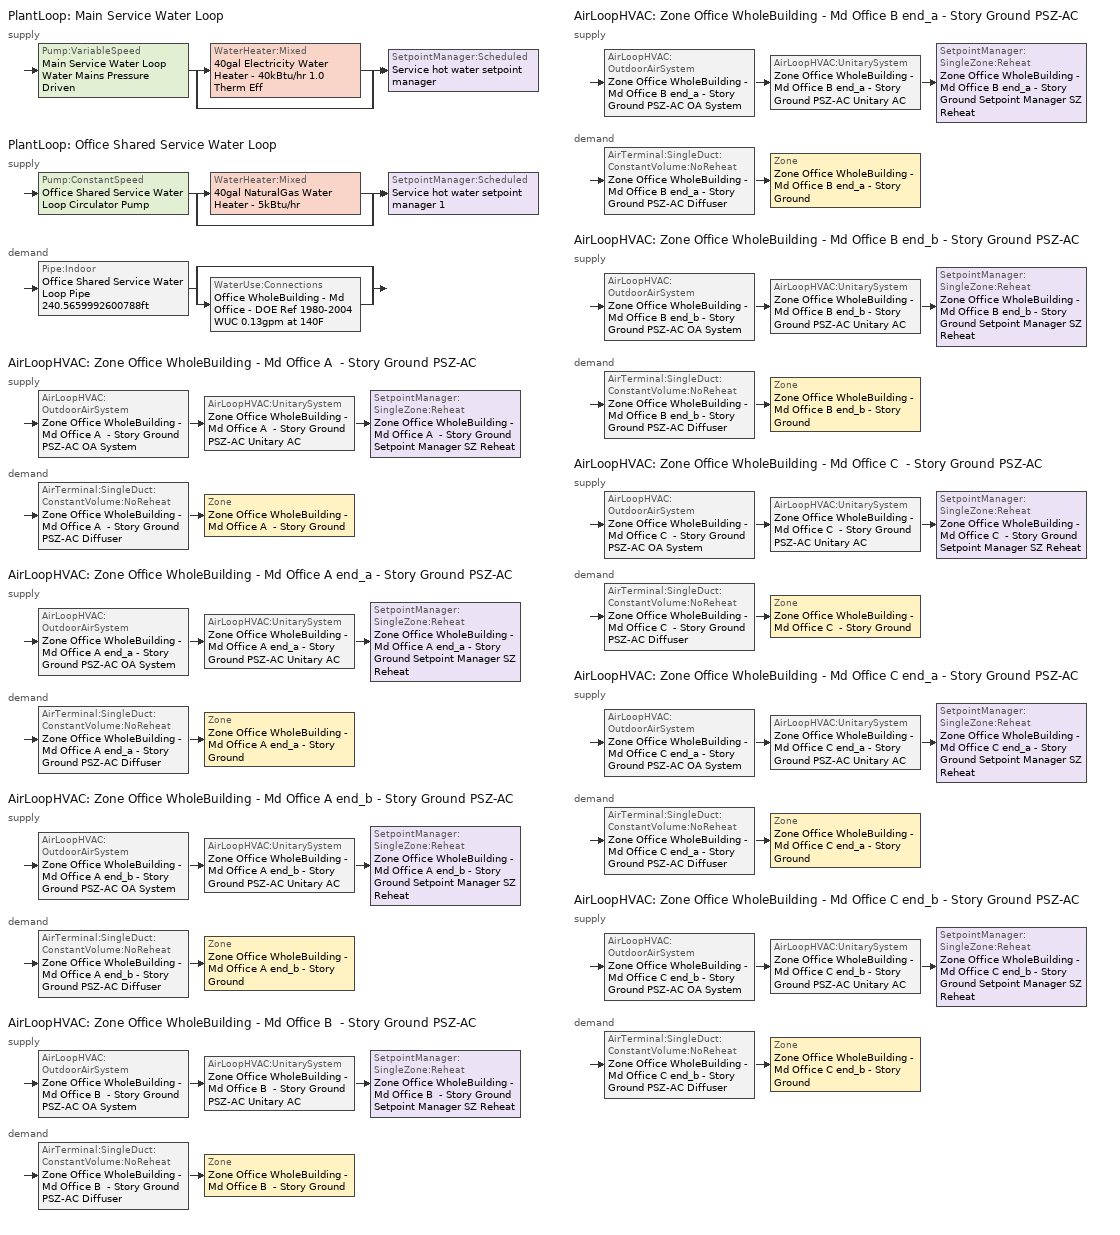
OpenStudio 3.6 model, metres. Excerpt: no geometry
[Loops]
PlantLoop 'Main Service Water Loop'
 supply: Pump:VariableSpeed 'Main Service Water Loop Water Mains Pressure Driven' > split
  | WaterHeater:Mixed '40gal Electricity Water Heater - 40kBtu/hr 1.0 Therm Eff'
  | bypass
  join > SetpointManager:Scheduled 'Service hot water setpoint manager'
PlantLoop 'Office Shared Service Water Loop'
 supply: Pump:ConstantSpeed 'Office Shared Service Water Loop Circulator Pump' > split
  | WaterHeater:Mixed '40gal NaturalGas Water Heater - 5kBtu/hr'
  | bypass
  join > SetpointManager:Scheduled 'Service hot water setpoint manager 1'
 demand: Pipe:Indoor 'Office Shared Service Water Loop Pipe 240.5659992600788ft' > split
  | bypass
  | WaterUse:Connections 'Office WholeBuilding - Md Office - DOE Ref 1980-2004 WUC 0.13gpm at 140F'
AirLoopHVAC 'Zone Office WholeBuilding - Md Office A  - Story Ground PSZ-AC'
 supply: AirLoopHVAC:OutdoorAirSystem 'Zone Office WholeBuilding - Md Office A  - Story Ground PSZ-AC OA System' > AirLoopHVAC:UnitarySystem 'Zone Office WholeBuilding - Md Office A  - Story Ground PSZ-AC Unitary AC' > SetpointManager:SingleZone:Reheat 'Zone Office WholeBuilding - Md Office A  - Story Ground Setpoint Manager SZ Reheat'
 demand: AirTerminal:SingleDuct:ConstantVolume:NoReheat 'Zone Office WholeBuilding - Md Office A  - Story Ground PSZ-AC Diffuser' > Zone 'Zone Office WholeBuilding - Md Office A  - Story Ground'
AirLoopHVAC 'Zone Office WholeBuilding - Md Office A end_a - Story Ground PSZ-AC'
 supply: AirLoopHVAC:OutdoorAirSystem 'Zone Office WholeBuilding - Md Office A end_a - Story Ground PSZ-AC OA System' > AirLoopHVAC:UnitarySystem 'Zone Office WholeBuilding - Md Office A end_a - Story Ground PSZ-AC Unitary AC' > SetpointManager:SingleZone:Reheat 'Zone Office WholeBuilding - Md Office A end_a - Story Ground Setpoint Manager SZ Reheat'
 demand: AirTerminal:SingleDuct:ConstantVolume:NoReheat 'Zone Office WholeBuilding - Md Office A end_a - Story Ground PSZ-AC Diffuser' > Zone 'Zone Office WholeBuilding - Md Office A end_a - Story Ground'
AirLoopHVAC 'Zone Office WholeBuilding - Md Office A end_b - Story Ground PSZ-AC'
 supply: AirLoopHVAC:OutdoorAirSystem 'Zone Office WholeBuilding - Md Office A end_b - Story Ground PSZ-AC OA System' > AirLoopHVAC:UnitarySystem 'Zone Office WholeBuilding - Md Office A end_b - Story Ground PSZ-AC Unitary AC' > SetpointManager:SingleZone:Reheat 'Zone Office WholeBuilding - Md Office A end_b - Story Ground Setpoint Manager SZ Reheat'
 demand: AirTerminal:SingleDuct:ConstantVolume:NoReheat 'Zone Office WholeBuilding - Md Office A end_b - Story Ground PSZ-AC Diffuser' > Zone 'Zone Office WholeBuilding - Md Office A end_b - Story Ground'
AirLoopHVAC 'Zone Office WholeBuilding - Md Office B  - Story Ground PSZ-AC'
 supply: AirLoopHVAC:OutdoorAirSystem 'Zone Office WholeBuilding - Md Office B  - Story Ground PSZ-AC OA System' > AirLoopHVAC:UnitarySystem 'Zone Office WholeBuilding - Md Office B  - Story Ground PSZ-AC Unitary AC' > SetpointManager:SingleZone:Reheat 'Zone Office WholeBuilding - Md Office B  - Story Ground Setpoint Manager SZ Reheat'
 demand: AirTerminal:SingleDuct:ConstantVolume:NoReheat 'Zone Office WholeBuilding - Md Office B  - Story Ground PSZ-AC Diffuser' > Zone 'Zone Office WholeBuilding - Md Office B  - Story Ground'
AirLoopHVAC 'Zone Office WholeBuilding - Md Office B end_a - Story Ground PSZ-AC'
 supply: AirLoopHVAC:OutdoorAirSystem 'Zone Office WholeBuilding - Md Office B end_a - Story Ground PSZ-AC OA System' > AirLoopHVAC:UnitarySystem 'Zone Office WholeBuilding - Md Office B end_a - Story Ground PSZ-AC Unitary AC' > SetpointManager:SingleZone:Reheat 'Zone Office WholeBuilding - Md Office B end_a - Story Ground Setpoint Manager SZ Reheat'
 demand: AirTerminal:SingleDuct:ConstantVolume:NoReheat 'Zone Office WholeBuilding - Md Office B end_a - Story Ground PSZ-AC Diffuser' > Zone 'Zone Office WholeBuilding - Md Office B end_a - Story Ground'
AirLoopHVAC 'Zone Office WholeBuilding - Md Office B end_b - Story Ground PSZ-AC'
 supply: AirLoopHVAC:OutdoorAirSystem 'Zone Office WholeBuilding - Md Office B end_b - Story Ground PSZ-AC OA System' > AirLoopHVAC:UnitarySystem 'Zone Office WholeBuilding - Md Office B end_b - Story Ground PSZ-AC Unitary AC' > SetpointManager:SingleZone:Reheat 'Zone Office WholeBuilding - Md Office B end_b - Story Ground Setpoint Manager SZ Reheat'
 demand: AirTerminal:SingleDuct:ConstantVolume:NoReheat 'Zone Office WholeBuilding - Md Office B end_b - Story Ground PSZ-AC Diffuser' > Zone 'Zone Office WholeBuilding - Md Office B end_b - Story Ground'
AirLoopHVAC 'Zone Office WholeBuilding - Md Office C  - Story Ground PSZ-AC'
 supply: AirLoopHVAC:OutdoorAirSystem 'Zone Office WholeBuilding - Md Office C  - Story Ground PSZ-AC OA System' > AirLoopHVAC:UnitarySystem 'Zone Office WholeBuilding - Md Office C  - Story Ground PSZ-AC Unitary AC' > SetpointManager:SingleZone:Reheat 'Zone Office WholeBuilding - Md Office C  - Story Ground Setpoint Manager SZ Reheat'
 demand: AirTerminal:SingleDuct:ConstantVolume:NoReheat 'Zone Office WholeBuilding - Md Office C  - Story Ground PSZ-AC Diffuser' > Zone 'Zone Office WholeBuilding - Md Office C  - Story Ground'
AirLoopHVAC 'Zone Office WholeBuilding - Md Office C end_a - Story Ground PSZ-AC'
 supply: AirLoopHVAC:OutdoorAirSystem 'Zone Office WholeBuilding - Md Office C end_a - Story Ground PSZ-AC OA System' > AirLoopHVAC:UnitarySystem 'Zone Office WholeBuilding - Md Office C end_a - Story Ground PSZ-AC Unitary AC' > SetpointManager:SingleZone:Reheat 'Zone Office WholeBuilding - Md Office C end_a - Story Ground Setpoint Manager SZ Reheat'
 demand: AirTerminal:SingleDuct:ConstantVolume:NoReheat 'Zone Office WholeBuilding - Md Office C end_a - Story Ground PSZ-AC Diffuser' > Zone 'Zone Office WholeBuilding - Md Office C end_a - Story Ground'
AirLoopHVAC 'Zone Office WholeBuilding - Md Office C end_b - Story Ground PSZ-AC'
 supply: AirLoopHVAC:OutdoorAirSystem 'Zone Office WholeBuilding - Md Office C end_b - Story Ground PSZ-AC OA System' > AirLoopHVAC:UnitarySystem 'Zone Office WholeBuilding - Md Office C end_b - Story Ground PSZ-AC Unitary AC' > SetpointManager:SingleZone:Reheat 'Zone Office WholeBuilding - Md Office C end_b - Story Ground Setpoint Manager SZ Reheat'
 demand: AirTerminal:SingleDuct:ConstantVolume:NoReheat 'Zone Office WholeBuilding - Md Office C end_b - Story Ground PSZ-AC Diffuser' > Zone 'Zone Office WholeBuilding - Md Office C end_b - Story Ground'
[Material] Roughness=Smooth; Thermal Absorptance=0.9; Solar Absorptance=0.7; Visible Absorptance=0.7
Name | Thickness {m} | Conductivity {W/m-K} | Density {kg/m3} | Specific Heat {J/kg-K}
Copper pipe 0.75in type L | 0.001143 | 386 | 8906.27 | 385.1856
Fiberglass batt 0.5in | 0.0127 | 0.0663448 | 11.2129 | 837.36
[Construction]
Copper pipe 0.75in type L with 0.5in fiberglass batt: Fiberglass batt 0.5in, Copper pipe 0.75in type L
[PlantLoop] Glycol Concentration=0; Maximum Loop Temperature {C}=60; Minimum Loop Temperature {C}=10; Plant Loop Volume {m3}=Autocalculate; Load Distribution Scheme=Optimal
Main Service Water Loop; Office Shared Service Water Loop
[Sizing:Plant] Loop Type=Heating; Design Loop Exit Temperature {C}=60; Loop Design Temperature Difference {deltaC}=5; Sizing Option=NonCoincident; Zone Timesteps in Averaging Window=1; Coincident Sizing Factor Mode=None
Main Service Water Loop; Office Shared Service Water Loop
[SetpointManager:Scheduled] Control Variable=Temperature; Schedule=Service Water Loop Temp - 140F
Name | Setpoint Node or NodeList
Service hot water setpoint manager | Main Service Water Loop Supply Outlet Node
Service hot water setpoint manager 1 | Office Shared Service Water Loop Supply Outlet Node
[Pump:VariableSpeed]
Main Service Water Loop Water Mains Pressure Driven: Rated Pump Head {Pa}=0.001; Motor Efficiency=0.7; Coefficient 1 of the Part Load Performance Curve=0; Coefficient 2 of the Part Load Performance Curve=3.2485; Coefficient 3 of the Part Load Performance Curve=-4.7443; Coefficient 4 of the Part Load Performance Curve=2.5294; Pump Control Type=Intermittent; Skin Loss Radiative Fraction=0.5; Design Power Sizing Method=PowerPerFlowPerPressure; Design Electric Power per Unit Flow Rate {W/(m3/s)}=348701.1; Design Shaft Power per Unit Flow Rate per Unit Head {W-s/m3-Pa}=1.28205; Design Minimum Flow Rate Fraction=0
[WaterHeater:Mixed] Tank Volume {m3}=0.151416; Setpoint Temperature Schedule=Service Water Loop Temp - 140F; Deadband Temperature Difference {deltaC}=2; Maximum Temperature Limit {C}=60; Heater Control Type=Cycle; Use Side Effectiveness=1; Source Side Effectiveness=1; Use Side Design Flow Rate {m3/s}=autosize; Source Side Design Flow Rate {m3/s}=autosize; Indirect Water Heating Recovery Time {hr}=1.5; Source Side Flow Control Mode=IndirectHeatPrimarySetpoint
Name | Heater Maximum Capacity {W} | Heater Fuel Type | Heater Thermal Efficiency | Off Cycle Parasitic Fuel Consumption Rate {W} | Off Cycle Parasitic Fuel Type | Off Cycle Parasitic Heat Fraction to Tank | On Cycle Parasitic Fuel Consumption Rate {W} | On Cycle Parasitic Fuel Type | On Cycle Parasitic Heat Fraction to Tank | Ambient Temperature Indicator | Off Cycle Loss Coefficient to Ambient Temperature {W/K} | On Cycle Loss Coefficient to Ambient Temperature {W/K} | Ambient Temperature Schedule
40gal Electricity Water Heater - 40kBtu/hr 1.0 Therm Eff | 11722.8 | Electricity | 1 | 571 | Electricity | 0 | 571 | Electricity | 0 | ThermalZone | 1.20802 | 1.20802
40gal NaturalGas Water Heater - 5kBtu/hr | 1404.01 | NaturalGas | 0.78 | 0 | NaturalGas | 0.8 | 0 | NaturalGas |  | Schedule | 6 | 6 | Water Heater Ambient Temp Schedule - 70.0f
[WaterHeater:Sizing] Design Mode=PeakDraw; Time Storage Can Meet Peak Draw {hr}=0.538503; Time for Tank Recovery {hr}=0; Nominal Tank Volume for Autosizing Plant Connections {m3}=1
40gal Electricity Water Heater - 40kBtu/hr 1.0 Therm Eff; 40gal NaturalGas Water Heater - 5kBtu/hr
[WaterUse:Equipment:Definition]
Office WholeBuilding - Md Office - DOE Ref 1980-2004 Service Water Use Def 0.13gpm: Peak Flow Rate {m3/s}=8.41676e-06; Target Temperature Schedule=Mixed Water At Faucet Temp - 140F; Sensible Fraction Schedule=Fraction Sensible - 0.2; Latent Fraction Schedule=Fraction Latent - 0.05
[Sizing:Zone] Zone Cooling Design Supply Air Temperature Input Method=SupplyAirTemperature; Zone Cooling Design Supply Air Temperature {C}=12.7778; Zone Cooling Design Supply Air Temperature Difference {deltaC}=11.11; Zone Heating Design Supply Air Temperature Input Method=SupplyAirTemperature; Zone Heating Design Supply Air Temperature {C}=50; Zone Heating Design Supply Air Temperature Difference {deltaC}=11.11; Zone Cooling Design Supply Air Humidity Ratio {kg-H2O/kg-air}=0.0085; Zone Heating Design Supply Air Humidity Ratio {kg-H2O/kg-air}=0.008; Cooling Design Air Flow Method=DesignDay; Heating Design Air Flow Method=DesignDay; Account for Dedicated Outdoor Air System=No; Dedicated Outdoor Air System Control Strategy=NeutralSupplyAir; Dedicated Outdoor Air Low Setpoint Temperature for Design {C}=autosize; Dedicated Outdoor Air High Setpoint Temperature for Design {C}=autosize; Zone Load Sizing Method=Sensible Load Only No Latent Load; Zone Latent Cooling Design Supply Air Humidity Ratio Input Method=HumidityRatioDifference; Zone Cooling Design Supply Air Humidity Ratio Difference {kgWater/kgDryAir}=0.005; Zone Latent Heating Design Supply Air Humidity Ratio Input Method=HumidityRatioDifference; Zone Humidification Design Supply Air Humidity Ratio Difference {kgWater/kgDryAir}=0.005
Zone Office WholeBuilding - Md Office A end_a - Story Ground; Zone Office WholeBuilding - Md Office B end_a - Story Ground; Zone Office WholeBuilding - Md Office C end_a - Story Ground; Zone Office WholeBuilding - Md Office A  - Story Ground; Zone Office WholeBuilding - Md Office B  - Story Ground; Zone Office WholeBuilding - Md Office C  - Story Ground; Zone Office WholeBuilding - Md Office A end_b - Story Ground; Zone Office WholeBuilding - Md Office B end_b - Story Ground; Zone Office WholeBuilding - Md Office C end_b - Story Ground
[Zone equipment]
Zone Office WholeBuilding - Md Office A end_a - Story Ground: Zone Office WholeBuilding - Md Office A end_a - Story Ground PSZ-AC Diffuser
Zone Office WholeBuilding - Md Office B end_a - Story Ground: Zone Office WholeBuilding - Md Office B end_a - Story Ground PSZ-AC Diffuser
Zone Office WholeBuilding - Md Office C end_a - Story Ground: Zone Office WholeBuilding - Md Office C end_a - Story Ground PSZ-AC Diffuser
Zone Office WholeBuilding - Md Office A  - Story Ground: Zone Office WholeBuilding - Md Office A  - Story Ground PSZ-AC Diffuser
Zone Office WholeBuilding - Md Office B  - Story Ground: Zone Office WholeBuilding - Md Office B  - Story Ground PSZ-AC Diffuser
Zone Office WholeBuilding - Md Office C  - Story Ground: Zone Office WholeBuilding - Md Office C  - Story Ground PSZ-AC Diffuser
Zone Office WholeBuilding - Md Office A end_b - Story Ground: Zone Office WholeBuilding - Md Office A end_b - Story Ground PSZ-AC Diffuser
Zone Office WholeBuilding - Md Office B end_b - Story Ground: Zone Office WholeBuilding - Md Office B end_b - Story Ground PSZ-AC Diffuser
Zone Office WholeBuilding - Md Office C end_b - Story Ground: Zone Office WholeBuilding - Md Office C end_b - Story Ground PSZ-AC Diffuser
[WaterUse:Connections]
Office WholeBuilding - Md Office - DOE Ref 1980-2004 WUC 0.13gpm at 140F: Drain Water Heat Exchanger Type=None; Drain Water Heat Exchanger Destination=Plant; Water Use Equipment Name 1=Office WholeBuilding - Md Office - DOE Ref 1980-2004 Service Water Use 0.13gpm at 140F
[WaterUse:Equipment]
Office WholeBuilding - Md Office - DOE Ref 1980-2004 Service Water Use 0.13gpm at 140F: Water Use Equipment Definition=Office WholeBuilding - Md Office - DOE Ref 1980-2004 Service Water Use Def 0.13gpm; Flow Rate Fraction Schedule=OfficeMedium BLDG_SWH_SCH
[Pump:ConstantSpeed]
Office Shared Service Water Loop Circulator Pump: Rated Flow Rate {m3/s}=autosize; Rated Pump Head {Pa}=29890.7; Rated Power Consumption {W}=autosize; Motor Efficiency=0.3; Fraction of Motor Inefficiencies to Fluid Stream=0; Pump Control Type=Intermittent; Design Power Sizing Method=PowerPerFlowPerPressure; Design Electric Power per Unit Flow Rate {W/(m3/s)}=348701.1; Design Shaft Power per Unit Flow Rate per Unit Head {W-s/m3-Pa}=1.28205
[Pipe:Indoor]
Office Shared Service Water Loop Pipe 240.5659992600788ft: Construction=Copper pipe 0.75in type L with 0.5in fiberglass batt; Environment Type=Schedule; Ambient Temperature Schedule=Temporary Pipe Indoor Ambient Temp 67.3F; Ambient Air Velocity Schedule=Office Shared Service Water Loop Piping Air Velocity - 0.67mph; Pipe Inside Diameter {m}=0.019939; Pipe Length {m}=73.3245
[AirLoopHVAC] Availability Schedule=Always On Discrete; Design Supply Air Flow Rate {m3/s}=autosize; Design Return Air Flow Fraction of Supply Air Flow=1
Zone Office WholeBuilding - Md Office A  - Story Ground PSZ-AC; Zone Office WholeBuilding - Md Office A end_a - Story Ground PSZ-AC; Zone Office WholeBuilding - Md Office A end_b - Story Ground PSZ-AC; Zone Office WholeBuilding - Md Office B  - Story Ground PSZ-AC; Zone Office WholeBuilding - Md Office B end_a - Story Ground PSZ-AC; Zone Office WholeBuilding - Md Office B end_b - Story Ground PSZ-AC; Zone Office WholeBuilding - Md Office C  - Story Ground PSZ-AC; Zone Office WholeBuilding - Md Office C end_a - Story Ground PSZ-AC; Zone Office WholeBuilding - Md Office C end_b - Story Ground PSZ-AC
[Sizing:System] Type of Load to Size On=Sensible; Design Outdoor Air Flow Rate {m3/s}=Autosize; Central Heating Maximum System Air Flow Ratio=1; Preheat Design Temperature {C}=7.22222; Preheat Design Humidity Ratio {kg-H2O/kg-Air}=0.008; Precool Design Temperature {C}=12.7778; Precool Design Humidity Ratio {kg-H2O/kg-Air}=0.008; Central Cooling Design Supply Air Temperature {C}=12.7778; Central Heating Design Supply Air Temperature {C}=50; Sizing Option=Coincident; 100% Outdoor Air in Cooling=No; 100% Outdoor Air in Heating=No; Central Cooling Design Supply Air Humidity Ratio {kg-H2O/kg-Air}=0.0085; Central Heating Design Supply Air Humidity Ratio {kg-H2O/kg-Air}=0.008; Cooling Design Air Flow Method=DesignDay; Heating Design Air Flow Method=DesignDay; System Outdoor Air Method=ZoneSum; Zone Maximum Outdoor Air Fraction=1; Cooling Supply Air Flow Rate Per Floor Area {m3/s-m2}=0.00996765; Cooling Fraction of Autosized Cooling Supply Air Flow Rate=1; Cooling Supply Air Flow Rate Per Unit Cooling Capacity {m3/s-W}=3.94755e-05; Heating Supply Air Flow Rate Per Floor Area {m3/s-m2}=0.00996765; Heating Fraction of Autosized Heating Supply Air Flow Rate=1; Heating Fraction of Autosized Cooling Supply Air Flow Rate=1; Heating Supply Air Flow Rate Per Unit Heating Capacity {m3/s-W}=3.15882e-05; Cooling Design Capacity Method=CoolingDesignCapacity; Cooling Design Capacity {W}=autosize; Cooling Design Capacity Per Floor Area {W/m2}=234.7; Fraction of Autosized Cooling Design Capacity=1; Heating Design Capacity Method=HeatingDesignCapacity; Heating Design Capacity {W}=autosize; Heating Design Capacity Per Floor Area {W/m2}=157; Fraction of Autosized Heating Design Capacity=1; Central Cooling Capacity Control Method=OnOff; Occupant Diversity=autosize
Zone Office WholeBuilding - Md Office A  - Story Ground PSZ-AC; Zone Office WholeBuilding - Md Office A end_a - Story Ground PSZ-AC; Zone Office WholeBuilding - Md Office A end_b - Story Ground PSZ-AC; Zone Office WholeBuilding - Md Office B  - Story Ground PSZ-AC; Zone Office WholeBuilding - Md Office B end_a - Story Ground PSZ-AC; Zone Office WholeBuilding - Md Office B end_b - Story Ground PSZ-AC; Zone Office WholeBuilding - Md Office C  - Story Ground PSZ-AC; Zone Office WholeBuilding - Md Office C end_a - Story Ground PSZ-AC; Zone Office WholeBuilding - Md Office C end_b - Story Ground PSZ-AC
[SetpointManager:SingleZone:Reheat] Minimum Supply Air Temperature {C}=12.7778; Maximum Supply Air Temperature {C}=50
Name | Control Zone | Setpoint Node or NodeList
Zone Office WholeBuilding - Md Office A  - Story Ground Setpoint Manager SZ Reheat | Zone Office WholeBuilding - Md Office A  - Story Ground | Zone Office WholeBuilding - Md Office A  - Story Ground PSZ-AC Supply Outlet Node
Zone Office WholeBuilding - Md Office A end_a - Story Ground Setpoint Manager SZ Reheat | Zone Office WholeBuilding - Md Office A end_a - Story Ground | Zone Office WholeBuilding - Md Office A end_a - Story Ground PSZ-AC Supply Outlet Node
Zone Office WholeBuilding - Md Office A end_b - Story Ground Setpoint Manager SZ Reheat | Zone Office WholeBuilding - Md Office A end_b - Story Ground | Zone Office WholeBuilding - Md Office A end_b - Story Ground PSZ-AC Supply Outlet Node
Zone Office WholeBuilding - Md Office B  - Story Ground Setpoint Manager SZ Reheat | Zone Office WholeBuilding - Md Office B  - Story Ground | Zone Office WholeBuilding - Md Office B  - Story Ground PSZ-AC Supply Outlet Node
Zone Office WholeBuilding - Md Office B end_a - Story Ground Setpoint Manager SZ Reheat | Zone Office WholeBuilding - Md Office B end_a - Story Ground | Zone Office WholeBuilding - Md Office B end_a - Story Ground PSZ-AC Supply Outlet Node
Zone Office WholeBuilding - Md Office B end_b - Story Ground Setpoint Manager SZ Reheat | Zone Office WholeBuilding - Md Office B end_b - Story Ground | Zone Office WholeBuilding - Md Office B end_b - Story Ground PSZ-AC Supply Outlet Node
Zone Office WholeBuilding - Md Office C  - Story Ground Setpoint Manager SZ Reheat | Zone Office WholeBuilding - Md Office C  - Story Ground | Zone Office WholeBuilding - Md Office C  - Story Ground PSZ-AC Supply Outlet Node
Zone Office WholeBuilding - Md Office C end_a - Story Ground Setpoint Manager SZ Reheat | Zone Office WholeBuilding - Md Office C end_a - Story Ground | Zone Office WholeBuilding - Md Office C end_a - Story Ground PSZ-AC Supply Outlet Node
Zone Office WholeBuilding - Md Office C end_b - Story Ground Setpoint Manager SZ Reheat | Zone Office WholeBuilding - Md Office C end_b - Story Ground | Zone Office WholeBuilding - Md Office C end_b - Story Ground PSZ-AC Supply Outlet Node
[Coil:Heating:Gas] Availability Schedule=Always On Discrete; Gas Burner Efficiency=0.8; Nominal Capacity {W}=AutoSize; Parasitic Electric Load {W}=0; Parasitic Gas Load {W}=0
Zone Office WholeBuilding - Md Office A  - Story Ground PSZ-AC Gas Htg Coil; Zone Office WholeBuilding - Md Office A end_a - Story Ground PSZ-AC Gas Htg Coil; Zone Office WholeBuilding - Md Office A end_b - Story Ground PSZ-AC Gas Htg Coil; Zone Office WholeBuilding - Md Office B  - Story Ground PSZ-AC Gas Htg Coil; Zone Office WholeBuilding - Md Office B end_a - Story Ground PSZ-AC Gas Htg Coil; Zone Office WholeBuilding - Md Office B end_b - Story Ground PSZ-AC Gas Htg Coil; Zone Office WholeBuilding - Md Office C  - Story Ground PSZ-AC Gas Htg Coil; Zone Office WholeBuilding - Md Office C end_a - Story Ground PSZ-AC Gas Htg Coil; Zone Office WholeBuilding - Md Office C end_b - Story Ground PSZ-AC Gas Htg Coil
[Coil:Heating:Electric] Availability Schedule=Always Off Discrete; Efficiency=1; Nominal Capacity {W}=0
Zone Office WholeBuilding - Md Office A  - Story Ground PSZ-AC No Heat; Zone Office WholeBuilding - Md Office A end_a - Story Ground PSZ-AC No Heat; Zone Office WholeBuilding - Md Office A end_b - Story Ground PSZ-AC No Heat; Zone Office WholeBuilding - Md Office B  - Story Ground PSZ-AC No Heat; Zone Office WholeBuilding - Md Office B end_a - Story Ground PSZ-AC No Heat; Zone Office WholeBuilding - Md Office B end_b - Story Ground PSZ-AC No Heat; Zone Office WholeBuilding - Md Office C  - Story Ground PSZ-AC No Heat; Zone Office WholeBuilding - Md Office C end_a - Story Ground PSZ-AC No Heat; Zone Office WholeBuilding - Md Office C end_b - Story Ground PSZ-AC No Heat
[Coil:Cooling:DX:SingleSpeed] Availability Schedule=Always On Discrete; Rated Total Cooling Capacity {W}=autosize; Rated Sensible Heat Ratio=autosize; Rated COP {W/W}=3; Rated Air Flow Rate {m3/s}=autosize; Rated Evaporator Fan Power Per Volume Flow Rate 2017 {W/(m3/s)}=773.3; Rated Evaporator Fan Power Per Volume Flow Rate 2023 {W/(m3/s)}=934.4; Minimum Outdoor Dry-Bulb Temperature for Compressor Operation {C}=-25; Nominal Time for Condensate Removal to Begin {s}=0; Ratio of Initial Moisture Evaporation Rate and Steady State Latent Capacity=0; Maximum Cycling Rate {cycles/hr}=0; Latent Capacity Time Constant {s}=0; Condenser Type=AirCooled; Evaporative Condenser Effectiveness=0.9; Evaporative Condenser Air Flow Rate {m3/s}=autosize; Evaporative Condenser Pump Rated Power Consumption {W}=autosize; Crankcase Heater Capacity {W}=0; Maximum Outdoor Dry-Bulb Temperature for Crankcase Heater Operation {C}=10; Basin Heater Capacity {W/K}=0; Basin Heater Setpoint Temperature {C}=2
Name | Total Cooling Capacity Function of Temperature Curve | Total Cooling Capacity Function of Flow Fraction Curve | Energy Input Ratio Function of Temperature Curve | Energy Input Ratio Function of Flow Fraction Curve | Part Load Fraction Correlation Curve
Zone Office WholeBuilding - Md Office A  - Story Ground PSZ-AC 1spd DX AC Clg Coil | Curve Biquadratic 3 | Curve Quadratic 4 | Curve Biquadratic 4 | Curve Quadratic 5 | Curve Quadratic 6
Zone Office WholeBuilding - Md Office A end_a - Story Ground PSZ-AC 1spd DX AC Clg Coil | Curve Biquadratic 7 | Curve Quadratic 10 | Curve Biquadratic 8 | Curve Quadratic 11 | Curve Quadratic 12
Zone Office WholeBuilding - Md Office A end_b - Story Ground PSZ-AC 1spd DX AC Clg Coil | Curve Biquadratic 11 | Curve Quadratic 16 | Curve Biquadratic 12 | Curve Quadratic 17 | Curve Quadratic 18
Zone Office WholeBuilding - Md Office B  - Story Ground PSZ-AC 1spd DX AC Clg Coil | Curve Biquadratic 15 | Curve Quadratic 22 | Curve Biquadratic 16 | Curve Quadratic 23 | Curve Quadratic 24
Zone Office WholeBuilding - Md Office B end_a - Story Ground PSZ-AC 1spd DX AC Clg Coil | Curve Biquadratic 19 | Curve Quadratic 28 | Curve Biquadratic 20 | Curve Quadratic 29 | Curve Quadratic 30
Zone Office WholeBuilding - Md Office B end_b - Story Ground PSZ-AC 1spd DX AC Clg Coil | Curve Biquadratic 23 | Curve Quadratic 34 | Curve Biquadratic 24 | Curve Quadratic 35 | Curve Quadratic 36
Zone Office WholeBuilding - Md Office C  - Story Ground PSZ-AC 1spd DX AC Clg Coil | Curve Biquadratic 27 | Curve Quadratic 40 | Curve Biquadratic 28 | Curve Quadratic 41 | Curve Quadratic 42
Zone Office WholeBuilding - Md Office C end_a - Story Ground PSZ-AC 1spd DX AC Clg Coil | Curve Biquadratic 31 | Curve Quadratic 46 | Curve Biquadratic 32 | Curve Quadratic 47 | Curve Quadratic 48
Zone Office WholeBuilding - Md Office C end_b - Story Ground PSZ-AC 1spd DX AC Clg Coil | Curve Biquadratic 35 | Curve Quadratic 52 | Curve Biquadratic 36 | Curve Quadratic 53 | Curve Quadratic 54
[Fan:OnOff] Availability Schedule=Always On Discrete; Fan Total Efficiency=0.54; Pressure Rise {Pa}=622.722; Maximum Flow Rate {m3/s}=autosize; Motor Efficiency=0.9; Motor In Airstream Fraction=1
Name | Fan Power Ratio Function of Speed Ratio Curve | Fan Efficiency Ratio Function of Speed Ratio Curve
Zone Office WholeBuilding - Md Office A  - Story Ground PSZ-AC Fan | Fan On Off Power Curve | Fan On Off Efficiency Curve
Zone Office WholeBuilding - Md Office A end_a - Story Ground PSZ-AC Fan | Fan On Off Power Curve 1 | Fan On Off Efficiency Curve 1
Zone Office WholeBuilding - Md Office A end_b - Story Ground PSZ-AC Fan | Fan On Off Power Curve 2 | Fan On Off Efficiency Curve 2
Zone Office WholeBuilding - Md Office B  - Story Ground PSZ-AC Fan | Fan On Off Power Curve 3 | Fan On Off Efficiency Curve 3
Zone Office WholeBuilding - Md Office B end_a - Story Ground PSZ-AC Fan | Fan On Off Power Curve 4 | Fan On Off Efficiency Curve 4
Zone Office WholeBuilding - Md Office B end_b - Story Ground PSZ-AC Fan | Fan On Off Power Curve 5 | Fan On Off Efficiency Curve 5
Zone Office WholeBuilding - Md Office C  - Story Ground PSZ-AC Fan | Fan On Off Power Curve 6 | Fan On Off Efficiency Curve 6
Zone Office WholeBuilding - Md Office C end_a - Story Ground PSZ-AC Fan | Fan On Off Power Curve 7 | Fan On Off Efficiency Curve 7
Zone Office WholeBuilding - Md Office C end_b - Story Ground PSZ-AC Fan | Fan On Off Power Curve 8 | Fan On Off Efficiency Curve 8
[AirLoopHVAC:UnitarySystem] Control Type=Load; Dehumidification Control Type=None; Availability Schedule=Always On Discrete; Fan Placement=DrawThrough; Supply Air Fan Operating Mode Schedule=Always On Discrete; DX Heating Coil Sizing Ratio=1; Use DOAS DX Cooling Coil=No; DOAS DX Cooling Coil Leaving Minimum Air Temperature {C}=2; Latent Load Control=SensibleOnlyLoadControl; Supply Air Flow Rate During Cooling Operation {m3/s}=Autosize; Supply Air Flow Rate During Heating Operation {m3/s}=Autosize; Supply Air Flow Rate When No Cooling or Heating is Required {m3/s}=Autosize; Maximum Supply Air Temperature {C}=80; Maximum Outdoor Dry-Bulb Temperature for Supplemental Heater Operation {C}=21; Maximum Cycling Rate {cycles/hr}=2.5; Heat Pump Time Constant {s}=60; Fraction of On-Cycle Power Use=0.01; Heat Pump Fan Delay Time {s}=60; Ancilliary On-Cycle Electric Power {W}=0; Ancilliary Off-Cycle Electric Power {W}=0
Name | Controlling Zone or Thermostat Location | Supply Fan | Heating Coil | Cooling Coil | Supplemental Heating Coil
Zone Office WholeBuilding - Md Office A  - Story Ground PSZ-AC Unitary AC | Zone Office WholeBuilding - Md Office A  - Story Ground | Zone Office WholeBuilding - Md Office A  - Story Ground PSZ-AC Fan | Zone Office WholeBuilding - Md Office A  - Story Ground PSZ-AC Gas Htg Coil | Zone Office WholeBuilding - Md Office A  - Story Ground PSZ-AC 1spd DX AC Clg Coil | Zone Office WholeBuilding - Md Office A  - Story Ground PSZ-AC No Heat
Zone Office WholeBuilding - Md Office A end_a - Story Ground PSZ-AC Unitary AC | Zone Office WholeBuilding - Md Office A end_a - Story Ground | Zone Office WholeBuilding - Md Office A end_a - Story Ground PSZ-AC Fan | Zone Office WholeBuilding - Md Office A end_a - Story Ground PSZ-AC Gas Htg Coil | Zone Office WholeBuilding - Md Office A end_a - Story Ground PSZ-AC 1spd DX AC Clg Coil | Zone Office WholeBuilding - Md Office A end_a - Story Ground PSZ-AC No Heat
Zone Office WholeBuilding - Md Office A end_b - Story Ground PSZ-AC Unitary AC | Zone Office WholeBuilding - Md Office A end_b - Story Ground | Zone Office WholeBuilding - Md Office A end_b - Story Ground PSZ-AC Fan | Zone Office WholeBuilding - Md Office A end_b - Story Ground PSZ-AC Gas Htg Coil | Zone Office WholeBuilding - Md Office A end_b - Story Ground PSZ-AC 1spd DX AC Clg Coil | Zone Office WholeBuilding - Md Office A end_b - Story Ground PSZ-AC No Heat
Zone Office WholeBuilding - Md Office B  - Story Ground PSZ-AC Unitary AC | Zone Office WholeBuilding - Md Office B  - Story Ground | Zone Office WholeBuilding - Md Office B  - Story Ground PSZ-AC Fan | Zone Office WholeBuilding - Md Office B  - Story Ground PSZ-AC Gas Htg Coil | Zone Office WholeBuilding - Md Office B  - Story Ground PSZ-AC 1spd DX AC Clg Coil | Zone Office WholeBuilding - Md Office B  - Story Ground PSZ-AC No Heat
Zone Office WholeBuilding - Md Office B end_a - Story Ground PSZ-AC Unitary AC | Zone Office WholeBuilding - Md Office B end_a - Story Ground | Zone Office WholeBuilding - Md Office B end_a - Story Ground PSZ-AC Fan | Zone Office WholeBuilding - Md Office B end_a - Story Ground PSZ-AC Gas Htg Coil | Zone Office WholeBuilding - Md Office B end_a - Story Ground PSZ-AC 1spd DX AC Clg Coil | Zone Office WholeBuilding - Md Office B end_a - Story Ground PSZ-AC No Heat
Zone Office WholeBuilding - Md Office B end_b - Story Ground PSZ-AC Unitary AC | Zone Office WholeBuilding - Md Office B end_b - Story Ground | Zone Office WholeBuilding - Md Office B end_b - Story Ground PSZ-AC Fan | Zone Office WholeBuilding - Md Office B end_b - Story Ground PSZ-AC Gas Htg Coil | Zone Office WholeBuilding - Md Office B end_b - Story Ground PSZ-AC 1spd DX AC Clg Coil | Zone Office WholeBuilding - Md Office B end_b - Story Ground PSZ-AC No Heat
Zone Office WholeBuilding - Md Office C  - Story Ground PSZ-AC Unitary AC | Zone Office WholeBuilding - Md Office C  - Story Ground | Zone Office WholeBuilding - Md Office C  - Story Ground PSZ-AC Fan | Zone Office WholeBuilding - Md Office C  - Story Ground PSZ-AC Gas Htg Coil | Zone Office WholeBuilding - Md Office C  - Story Ground PSZ-AC 1spd DX AC Clg Coil | Zone Office WholeBuilding - Md Office C  - Story Ground PSZ-AC No Heat
Zone Office WholeBuilding - Md Office C end_a - Story Ground PSZ-AC Unitary AC | Zone Office WholeBuilding - Md Office C end_a - Story Ground | Zone Office WholeBuilding - Md Office C end_a - Story Ground PSZ-AC Fan | Zone Office WholeBuilding - Md Office C end_a - Story Ground PSZ-AC Gas Htg Coil | Zone Office WholeBuilding - Md Office C end_a - Story Ground PSZ-AC 1spd DX AC Clg Coil | Zone Office WholeBuilding - Md Office C end_a - Story Ground PSZ-AC No Heat
Zone Office WholeBuilding - Md Office C end_b - Story Ground PSZ-AC Unitary AC | Zone Office WholeBuilding - Md Office C end_b - Story Ground | Zone Office WholeBuilding - Md Office C end_b - Story Ground PSZ-AC Fan | Zone Office WholeBuilding - Md Office C end_b - Story Ground PSZ-AC Gas Htg Coil | Zone Office WholeBuilding - Md Office C end_b - Story Ground PSZ-AC 1spd DX AC Clg Coil | Zone Office WholeBuilding - Md Office C end_b - Story Ground PSZ-AC No Heat
[Controller:OutdoorAir] Minimum Outdoor Air Flow Rate {m3/s}=autosize; Maximum Outdoor Air Flow Rate {m3/s}=Autosize; Economizer Control Type=NoEconomizer; Economizer Control Action Type=ModulateFlow; Economizer Maximum Limit Dry-Bulb Temperature {C}=28; Economizer Maximum Limit Enthalpy {J/kg}=64000; Lockout Type=NoLockout; Minimum Limit Type=FixedMinimum; Minimum Outdoor Air Schedule=Always On Discrete; High Humidity Control=No; Heat Recovery Bypass Control Type=BypassWhenWithinEconomizerLimits
Name | Controller Mechanical Ventilation
Zone Office WholeBuilding - Md Office A  - Story Ground PSZ-AC OA System Controller | Controller Mechanical Ventilation 1
Zone Office WholeBuilding - Md Office A end_a - Story Ground PSZ-AC OA System Controller | Controller Mechanical Ventilation 2
Zone Office WholeBuilding - Md Office A end_b - Story Ground PSZ-AC OA System Controller | Controller Mechanical Ventilation 3
Zone Office WholeBuilding - Md Office B  - Story Ground PSZ-AC OA System Controller | Controller Mechanical Ventilation 4
Zone Office WholeBuilding - Md Office B end_a - Story Ground PSZ-AC OA System Controller | Controller Mechanical Ventilation 5
Zone Office WholeBuilding - Md Office B end_b - Story Ground PSZ-AC OA System Controller | Controller Mechanical Ventilation 6
Zone Office WholeBuilding - Md Office C  - Story Ground PSZ-AC OA System Controller | Controller Mechanical Ventilation 7
Zone Office WholeBuilding - Md Office C end_a - Story Ground PSZ-AC OA System Controller | Controller Mechanical Ventilation 8
Zone Office WholeBuilding - Md Office C end_b - Story Ground PSZ-AC OA System Controller | Controller Mechanical Ventilation 9
[Controller:MechanicalVentilation] Availability Schedule=Always On Discrete
Controller Mechanical Ventilation 1; Controller Mechanical Ventilation 2; Controller Mechanical Ventilation 3; Controller Mechanical Ventilation 4; Controller Mechanical Ventilation 5; Controller Mechanical Ventilation 6; Controller Mechanical Ventilation 7; Controller Mechanical Ventilation 8; Controller Mechanical Ventilation 9
[AirLoopHVAC:OutdoorAirSystem]
Name | Controller
Zone Office WholeBuilding - Md Office A  - Story Ground PSZ-AC OA System | Zone Office WholeBuilding - Md Office A  - Story Ground PSZ-AC OA System Controller
Zone Office WholeBuilding - Md Office A end_a - Story Ground PSZ-AC OA System | Zone Office WholeBuilding - Md Office A end_a - Story Ground PSZ-AC OA System Controller
Zone Office WholeBuilding - Md Office A end_b - Story Ground PSZ-AC OA System | Zone Office WholeBuilding - Md Office A end_b - Story Ground PSZ-AC OA System Controller
Zone Office WholeBuilding - Md Office B  - Story Ground PSZ-AC OA System | Zone Office WholeBuilding - Md Office B  - Story Ground PSZ-AC OA System Controller
Zone Office WholeBuilding - Md Office B end_a - Story Ground PSZ-AC OA System | Zone Office WholeBuilding - Md Office B end_a - Story Ground PSZ-AC OA System Controller
Zone Office WholeBuilding - Md Office B end_b - Story Ground PSZ-AC OA System | Zone Office WholeBuilding - Md Office B end_b - Story Ground PSZ-AC OA System Controller
Zone Office WholeBuilding - Md Office C  - Story Ground PSZ-AC OA System | Zone Office WholeBuilding - Md Office C  - Story Ground PSZ-AC OA System Controller
Zone Office WholeBuilding - Md Office C end_a - Story Ground PSZ-AC OA System | Zone Office WholeBuilding - Md Office C end_a - Story Ground PSZ-AC OA System Controller
Zone Office WholeBuilding - Md Office C end_b - Story Ground PSZ-AC OA System | Zone Office WholeBuilding - Md Office C end_b - Story Ground PSZ-AC OA System Controller
[AirTerminal:SingleDuct:ConstantVolume:NoReheat] Availability Schedule=Always On Discrete; Maximum Air Flow Rate {m3/s}=AutoSize
Zone Office WholeBuilding - Md Office A  - Story Ground PSZ-AC Diffuser; Zone Office WholeBuilding - Md Office A end_a - Story Ground PSZ-AC Diffuser; Zone Office WholeBuilding - Md Office A end_b - Story Ground PSZ-AC Diffuser; Zone Office WholeBuilding - Md Office B  - Story Ground PSZ-AC Diffuser; Zone Office WholeBuilding - Md Office B end_a - Story Ground PSZ-AC Diffuser; Zone Office WholeBuilding - Md Office B end_b - Story Ground PSZ-AC Diffuser; Zone Office WholeBuilding - Md Office C  - Story Ground PSZ-AC Diffuser; Zone Office WholeBuilding - Md Office C end_a - Story Ground PSZ-AC Diffuser; Zone Office WholeBuilding - Md Office C end_b - Story Ground PSZ-AC Diffuser
[Schedule:Constant]
Name | Value
Always On Discrete | 1
Temporary Pipe Indoor Ambient Temp 67.3F | 19.6
Always Off Discrete | 0
[Schedule:Ruleset]
Service Water Loop Temp - 140F: Default Day Schedule=Service Water Loop Temp - 140F Default
Fraction Sensible - 0.2: Default Day Schedule=Fraction Sensible - 0.2 Default
Fraction Latent - 0.05: Default Day Schedule=Fraction Latent - 0.05 Default
Mixed Water At Faucet Temp - 140F: Default Day Schedule=Mixed Water At Faucet Temp - 140F Default
OfficeMedium BLDG_SWH_SCH: Default Day Schedule=OfficeMedium BLDG_SWH_SCH Default; Summer Design Day Schedule=OfficeMedium BLDG_SWH_SCH Summer Design Day; Winter Design Day Schedule=OfficeMedium BLDG_SWH_SCH Winter Design Day
Water Heater Ambient Temp Schedule - 70.0f: Default Day Schedule=Water Heater Ambient Temp Schedule - 70.0f Default
Office Shared Service Water Loop Piping Air Velocity - 0.67mph: Default Day Schedule=Office Shared Service Water Loop Piping Air Velocity - 0.67mph Default
[Schedule:Day]
Service Water Loop Temp - 140F Default; Mixed Water At Faucet Temp - 140F Default: 24, 0, 60
Fraction Sensible - 0.2 Default: 24, 0, 0.2
Fraction Latent - 0.05 Default: 24, 0, 0.05
OfficeMedium BLDG_SWH_SCH Default: Yes, 4, 0, 0, 4, 10, 0.00166667, 4, 20, 0.00333333, 4, 30, 0.005, 4, 40, 0.00666667, 4, 50, 0.00833333, 5, 0, 0.01, 5, 10, 0.0116667, 5, 20, 0.0133333, 5, 30, 0.015, 5, 40, 0.0166667, 5, 50, 0.0183333, 6, 0, 0.02, 6, 10, 0.0216667, 6, 20, 0.0233333, 6, 30, 0.025, 6, 40, 0.0266667, 6, 50, 0.0283333, 7, 0, 0.03, 7, 10, 0.0316667, 7, 20, 0.0333333, 7, 30, 0.035, 7, 40, 0.0366667, 7, 50, 0.0383333, 8, 0, 0.04, 10, 0, 0.04, 10, 9, 0.0416667, 10, 19, 0.0433333, 10, 29, 0.045, 10, 39, 0.0466667, 10, 49, 0.0483333, 10, 59, 0.05, 11, 9, 0.0516667, 11, 19, 0.0533333, 11, 29, 0.055, 11, 39, 0.0566667, 11, 49, 0.0583333, 11, 59, 0.06, 12, 0, 0.06, 12, 30, 0.06, 12, 39, 0.065, 12, 49, 0.07, 12, 59, 0.075, 13, 9, 0.08, 13, 19, 0.085, 13, 29, 0.09, 13, 30, 0.09, 13, 39, 0.085, 13, 49, 0.08, 13, 59, 0.075, 14, 9, 0.07, 14, 19, 0.065, 14, 29, 0.06, 14, 30, 0.06, 14, 39, 0.0566667, 14, 49, 0.0533333, 14, 59, 0.05, 15, 9, 0.0466667, 15, 19, 0.0433333, 15, 29, 0.04, 15, 30, 0.04, 16, 30, 0.04, 16, 40, 0.0377778, 16, 50, 0.0355556, 17, 0, 0.0333333, 17, 10, 0.0311111, 17, 20, 0.0288889, 17, 30, 0.0266667, 17, 40, 0.0244444, 17, 50, 0.0222222, 18, 0, 0.02, 18, 10, 0.0177778, 18, 20, 0.0155556, 18, 30, 0.0133333, 18, 40, 0.0111111, 18, 50, 0.00888889, 19, 0, 0.00666667, 19, 10, 0.00444444, 19, 20, 0.00222222, 19, 30, 0, 24, 0, 0
OfficeMedium BLDG_SWH_SCH Summer Design Day: 6, 0, 0, 7, 0, 0.07, 8, 0, 0.19, 9, 0, 0.35, 10, 0, 0.38, 11, 0, 0.39, 12, 0, 0.47, 13, 0, 0.57, 14, 0, 0.54, 15, 0, 0.34, 16, 0, 0.33, 17, 0, 0.44, 18, 0, 0.26, 19, 0, 0.21, 20, 0, 0.15, 21, 0, 0.17, 22, 0, 0.08, 24, 0, 0.05
OfficeMedium BLDG_SWH_SCH SmrDsn|Wkdy Day: Yes, 0, 10, 0.163333, 0, 20, 0.166667, 0, 30, 0.17, 0, 40, 0.155, 0, 50, 0.14, 1, 0, 0.125, 1, 10, 0.11, 1, 20, 0.095, 1, 30, 0.08, 1, 40, 0.075, 1, 50, 0.07, 2, 0, 0.065, 2, 10, 0.06, 2, 20, 0.055, 2, 30, 0.05, 3, 0, 0.05, 3, 10, 0.0458333, 3, 20, 0.0416667, 3, 30, 0.0375, 3, 40, 0.0333333, 3, 50, 0.0291667, 4, 0, 0.025, 4, 10, 0.0208333, 4, 20, 0.0166667, 4, 30, 0.0125, 4, 40, 0.00833333, 4, 50, 0.00416667, 5, 0, 0, 5, 10, 0.00262626, 5, 20, 0.00525253, 5, 30, 0.00787879, 5, 40, 0.0105051, 5, 50, 0.0131313, 6, 0, 0.0157576, 6, 10, 0.0183838, 6, 20, 0.0210101, 6, 30, 0.0236364, 6, 40, 0.0262626, 6, 50, 0.0288889, 7, 0, 0.0315152, 7, 10, 0.0341414, 7, 20, 0.0367677, 7, 30, 0.0393939, 7, 40, 0.0420202, 7, 50, 0.0446465, 8, 0, 0.0472727, 8, 10, 0.049899, 8, 20, 0.0525253, 8, 30, 0.0551515, 8, 40, 0.0577778, 8, 50, 0.060404, 9, 0, 0.0630303, 9, 10, 0.0656566, 9, 20, 0.0682828, 9, 30, 0.0709091, 9, 39, 0.0735354, 9, 49, 0.0761616, 9, 59, 0.0787879, 10, 9, 0.0814141, 10, 19, 0.0840404, 10, 29, 0.0866667, 10, 39, 0.0892929, 10, 49, 0.0919192, 10, 59, 0.0945455, 11, 9, 0.0971717, 11, 19, 0.099798, 11, 29, 0.102424, 11, 39, 0.105051, 11, 49, 0.107677, 11, 59, 0.110303, 12, 9, 0.112929, 12, 19, 0.115556, 12, 29, 0.118182, 12, 39, 0.120808, 12, 49, 0.123434, 12, 59, 0.126061, 13, 9, 0.128687, 13, 19, 0.131313, 13, 29, 0.133939, 13, 39, 0.136566, 13, 49, 0.139192, 13, 59, 0.141818, 14, 9, 0.144444, 14, 19, 0.147071, 14, 29, 0.149697, 14, 39, 0.152323, 14, 49, 0.154949, 14, 59, 0.157576, 15, 9, 0.160202, 15, 19, 0.162828, 15, 29, 0.165455, 15, 39, 0.168081, 15, 49, 0.170707, 15, 59, 0.173333, 16, 9, 0.17596, 16, 19, 0.178586, 16, 29, 0.181212, 16, 39, 0.183838, 16, 49, 0.186465, 16, 59, 0.189091, 17, 9, 0.191717, 17, 19, 0.194343, 17, 29, 0.19697, 17, 39, 0.199596, 17, 49, 0.202222, 17, 59, 0.204848, 18, 9, 0.207475, 18, 19, 0.210101, 18, 29, 0.212727, 18, 39, 0.215354, 18, 49, 0.21798, 18, 59, 0.220606, 19, 9, 0.223232, 19, 19, 0.225859, 19, 29, 0.228485, 19, 39, 0.231111, 19, 49, 0.233737, 19, 59, 0.236364, 20, 9, 0.23899, 20, 19, 0.241616, 20, 29, 0.244242, 20, 39, 0.246869, 20, 49, 0.249495, 20, 59, 0.252121, 21, 9, 0.254747, 21, 19, 0.257374, 21, 29, 0.26, 21, 30, 0.26, 21, 40, 0.251667, 21, 50, 0.243333, 22, 0, 0.235, 22, 10, 0.226667, 22, 20, 0.218333, 22, 30, 0.21, 22, 40, 0.2, 22, 50, 0.19, 23, 0, 0.18, 23, 10, 0.17, 23, 20, 0.16, 23, 30, 0.15, 23, 40, 0.153333, 23, 50, 0.156667, 24, 0, 0.16
OfficeMedium BLDG_SWH_SCH Winter Design Day: 6, 0, 0, 7, 0, 0.07, 8, 0, 0.11, 9, 0, 0.15, 10, 0, 0.21, 11, 0, 0.19, 12, 0, 0.23, 13, 0, 0.2, 14, 0, 0.19, 15, 0, 0.15, 16, 0, 0.13, 17, 0, 0.14, 19, 0, 0.07, 24, 0, 0
OfficeMedium BLDG_SWH_SCH WntrDsn|Sat Day: Yes, 5, 30, 0, 5, 40, 0.0116667, 5, 50, 0.0233333, 6, 0, 0.035, 6, 10, 0.0466667, 6, 20, 0.0583333, 6, 30, 0.07, 6, 40, 0.0766667, 6, 50, 0.0833333, 7, 0, 0.09, 7, 10, 0.0966667, 7, 20, 0.103333, 7, 30, 0.11, 7, 40, 0.116667, 7, 50, 0.123333, 8, 0, 0.13, 8, 9, 0.136667, 8, 19, 0.143333, 8, 29, 0.15, 8, 30, 0.15, 8, 39, 0.16, 8, 49, 0.17, 8, 59, 0.18, 9, 9, 0.19, 9, 19, 0.2, 9, 29, 0.21, 9, 30, 0.21, 9, 39, 0.206667, 9, 49, 0.203333, 9, 59, 0.2, 10, 9, 0.196667, 10, 19, 0.193333, 10, 29, 0.19, 10, 30, 0.19, 10, 39, 0.196667, 10, 49, 0.203333, 10, 59, 0.21, 11, 9, 0.216667, 11, 19, 0.223333, 11, 29, 0.23, 11, 30, 0.23, 11, 39, 0.225, 11, 49, 0.22, 11, 59, 0.215, 12, 9, 0.21, 12, 19, 0.205, 12, 29, 0.2, 12, 30, 0.2, 12, 39, 0.198333, 12, 49, 0.196667, 12, 59, 0.195, 13, 9, 0.193333, 13, 19, 0.191667, 13, 29, 0.19, 13, 30, 0.19, 13, 39, 0.183333, 13, 49, 0.176667, 13, 59, 0.17, 14, 9, 0.163333, 14, 19, 0.156667, 14, 29, 0.15, 14, 30, 0.15, 14, 39, 0.146667, 14, 49, 0.143333, 14, 59, 0.14, 15, 9, 0.136667, 15, 19, 0.133333, 15, 29, 0.13, 15, 30, 0.13, 15, 39, 0.131667, 15, 49, 0.133333, 15, 59, 0.135, 16, 9, 0.136667, 16, 19, 0.138333, 16, 30, 0.14, 16, 40, 0.128333, 16, 50, 0.116667, 17, 0, 0.105, 17, 10, 0.0933333, 17, 20, 0.0816667, 17, 30, 0.07, 18, 0, 0.07, 18, 10, 0.0641667, 18, 20, 0.0583333, 18, 30, 0.0525, 18, 40, 0.0466667, 18, 50, 0.0408333, 19, 0, 0.035, 19, 10, 0.0291667, 19, 20, 0.0233333, 19, 30, 0.0175, 19, 40, 0.0116667, 19, 50, 0.00583333, 20, 0, 0, 24, 0, 0
Water Heater Ambient Temp Schedule - 70.0f Default: 24, 0, 21.1111
Office Shared Service Water Loop Piping Air Velocity - 0.67mph Default: 24, 0, 0.3
[Schedule:Rule] Schedule Ruleset=OfficeMedium BLDG_SWH_SCH; Date Specification Type=DateRange; Start Month=1; Start Day=1; End Month=12; End Day=31
Name | Rule Order | Day Schedule | Apply Monday | Apply Tuesday | Apply Wednesday | Apply Thursday | Apply Friday | Apply Saturday
Schedule Rule 33 | 1 | OfficeMedium BLDG_SWH_SCH SmrDsn|Wkdy Day | Yes | Yes | Yes | Yes | Yes
Schedule Rule 34 | 0 | OfficeMedium BLDG_SWH_SCH WntrDsn|Sat Day |  |  |  |  |  | Yes
[Curve:Biquadratic] Minimum Value of x=-100; Maximum Value of x=100; Minimum Value of y=-100; Maximum Value of y=100
Name | Coefficient1 Constant | Coefficient2 x | Coefficient3 x**2 | Coefficient4 y | Coefficient5 y**2 | Coefficient6 x*y
Curve Biquadratic 3; Curve Biquadratic 7; Curve Biquadratic 11; Curve Biquadratic 15; Curve Biquadratic 19; Curve Biquadratic 23; Curve Biquadratic 27; Curve Biquadratic 31; Curve Biquadratic 35 | 0.971212 | -0.0152755 | 0.00144345 | -0.00039321 | -6.8364e-06 | -0.000290596
Curve Biquadratic 4; Curve Biquadratic 8; Curve Biquadratic 12; Curve Biquadratic 16; Curve Biquadratic 20; Curve Biquadratic 24; Curve Biquadratic 28; Curve Biquadratic 32; Curve Biquadratic 36 | 0.286871 | 0.0239022 | -0.000810648 | 0.0134585 | 0.000338936 | -0.000487004
[Curve:Quadratic]
Name | Coefficient1 Constant | Coefficient2 x | Coefficient3 x**2 | Minimum Value of x | Maximum Value of x | Minimum Curve Output | Maximum Curve Output
Curve Quadratic 4; Curve Quadratic 5; Curve Quadratic 10; Curve Quadratic 11; Curve Quadratic 16; Curve Quadratic 17; Curve Quadratic 22; Curve Quadratic 23; Curve Quadratic 28; Curve Quadratic 29; Curve Quadratic 34; Curve Quadratic 35; Curve Quadratic 40; Curve Quadratic 41; Curve Quadratic 46; Curve Quadratic 47; Curve Quadratic 52; Curve Quadratic 53 | 1 | 0 | 0 | -100 | 100
Curve Quadratic 6; Curve Quadratic 12; Curve Quadratic 18; Curve Quadratic 24; Curve Quadratic 30; Curve Quadratic 36; Curve Quadratic 42; Curve Quadratic 48; Curve Quadratic 54 | 0.909496 | 0.0986477 | -0.00819488 | 0 | 1 | 0.7 | 1
[Curve:Exponent] Coefficient1 Constant=1; Coefficient2 Constant=0; Coefficient3 Constant=0; Minimum Value of x=0; Maximum Value of x=1
Fan On Off Power Curve; Fan On Off Power Curve 1; Fan On Off Power Curve 2; Fan On Off Power Curve 3; Fan On Off Power Curve 4; Fan On Off Power Curve 5; Fan On Off Power Curve 6; Fan On Off Power Curve 7; Fan On Off Power Curve 8
[Curve:Cubic] Coefficient1 Constant=1; Coefficient2 x=0; Coefficient3 x**2=0; Coefficient4 x**3=0; Minimum Value of x=0; Maximum Value of x=1
Fan On Off Efficiency Curve; Fan On Off Efficiency Curve 1; Fan On Off Efficiency Curve 2; Fan On Off Efficiency Curve 3; Fan On Off Efficiency Curve 4; Fan On Off Efficiency Curve 5; Fan On Off Efficiency Curve 6; Fan On Off Efficiency Curve 7; Fan On Off Efficiency Curve 8
